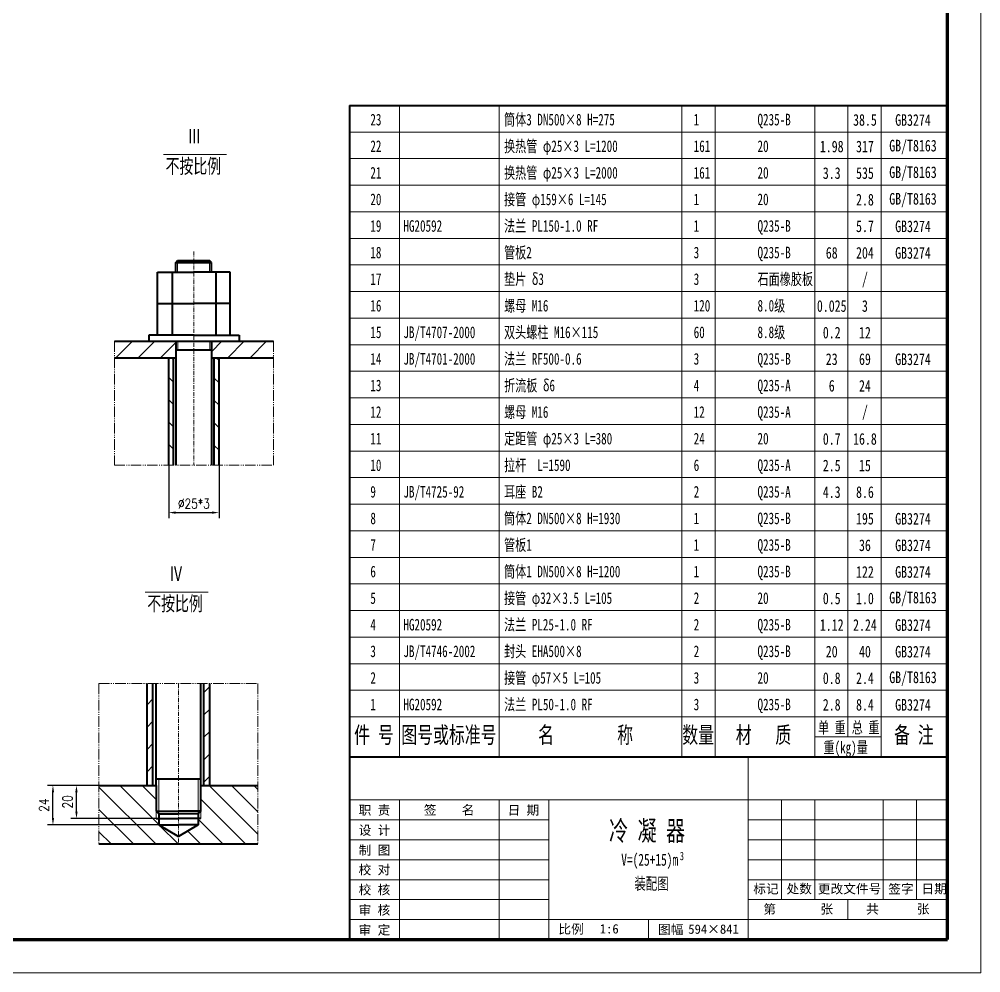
# Model space of a CAD drawing. Extents: x 577 to 4141, y -1551 to 10575.
# Drawn here: x 2405 to 4141, y 5529 to 7251 of the extents above; entities that cross this region are included whole.
import ezdxf
from ezdxf.enums import TextEntityAlignment as Align

# ---------------------------------------------------------------- set-up
doc = ezdxf.new("R2010")
doc.units = 0
doc.header["$LTSCALE"] = 10
doc.header["$PDMODE"] = 1
doc.linetypes.add('JXX-L', pattern=[2.95, 1.9, -0.25, 0.15, -0.25, 0.15, -0.25])
doc.linetypes.add('ZXX-S', pattern=[1.27, 0.75, -0.2, 0.12, -0.2])
doc.layers.get('Defpoints').update_dxf_attribs({"linetype": 'CONTINUOUS'})
doc.layers.add('7标注层', color=4, linetype='CONTINUOUS')
for name, color, linetype, lineweight in [('A 粗实线', 1, 'CONTINUOUS', 40), ('B 细实线', 7, 'CONTINUOUS', 18), ('C 文 字', 2, 'CONTINUOUS', 20), ('D 短中心线', 3, 'ZXX-S', 18), ('I 长双点线', 3, 'JXX-L', 18), ('J 标注尺寸', 2, 'CONTINUOUS', 18)]:
    doc.layers.add(name, color=color, linetype=linetype, lineweight=lineweight)
doc.styles.add('HZTXT', font='SIMFANG.TTF', dxfattribs={"width": 0.75})
doc.styles.add('style2', font='SIMFANG.TTF', dxfattribs={"width": 0.7})
doc.styles.add('TH_GBDIM', font='romans.shx', dxfattribs={"width": 0.8, "bigfont": 'gbcbig.shx'})
doc.styles.add('标题中文', font='SIMFANG.TTF', dxfattribs={"width": 0.7})
doc.dimstyles.new('TH_GBDIM', dxfattribs={"dimscale": 5, "dimtxt": 3.5, "dimasz": 2.5, "dimexe": 2, "dimexo": 0, "dimgap": 1.5, "dimtad": 1, "dimdec": 1, "dimzin": 0, "dimdsep": 46, "dimtxsty": 'TH_GBDIM', "dimcen": 2.5, "dimclrd": 130, "dimclre": 130, "dimclrt": 3, "dimadec": 0, "dimazin": 0, "dimtfac": 0.714286, "dimtdec": 1, "dimtmove": 0, "dimatfit": 3, "dimfxl": 0, "dimtolj": 1, "dimtzin": 0, "dimlwd": -1, "dimlwe": -1, "dimarcsym": 0})

# ---------------------------------------------------------------- blocks, each defined once
blk = doc.blocks.new('*D70')
at = {"layer": '7标注层', "color": 130}
for p, q in [((2507.9, 5867.3), (2455.4, 5867.3)), ((2465.4, 5808.3), (2465.4, 5854.8)), ((2656.5, 5795.8), (2455.4, 5795.8))]:
    blk.add_line(p, q, dxfattribs=at)
for points in [[(2463.4, 5854.8), (2467.5, 5854.8), (2465.4, 5867.3)], [(2463.4, 5808.3), (2467.5, 5808.3), (2465.4, 5795.8)]]:
    blk.add_solid(points, dxfattribs=at)
at = {"layer": 'Defpoints', "color": 0}
for p in [(2465.4, 5867.3), (2507.9, 5867.3), (2656.5, 5795.8)]:
    blk.add_point(p, dxfattribs=at)
at = {"layer": '7标注层', "color": 3, "insert": (2449.2, 5831.5), "char_height": 17.5, "attachment_point": 5, "rotation": 90, "style": 'TH_GBDIM'}
blk.add_mtext('\\A1;24{}{}', dxfattribs=at)
blk = doc.blocks.new('*D69')
at = {"layer": '7标注层', "color": 130}
for p, q in [((2548.5, 5867.3), (2497.9, 5867.3)), ((2507.9, 5820.1), (2507.9, 5854.8)), ((2651.9, 5807.6), (2497.9, 5807.6))]:
    blk.add_line(p, q, dxfattribs=at)
for points in [[(2505.8, 5854.8), (2510, 5854.8), (2507.9, 5867.3)], [(2505.8, 5820.1), (2510, 5820.1), (2507.9, 5807.6)]]:
    blk.add_solid(points, dxfattribs=at)
at = {"layer": 'Defpoints', "color": 0}
for p in [(2507.9, 5867.3), (2548.5, 5867.3), (2651.9, 5807.6)]:
    blk.add_point(p, dxfattribs=at)
at = {"layer": '7标注层', "color": 3, "insert": (2491.7, 5837.4), "char_height": 17.5, "attachment_point": 5, "rotation": 90, "style": 'TH_GBDIM'}
blk.add_mtext('\\A1;20{}{}', dxfattribs=at)
blk = doc.blocks.new('*D71')
at = {"layer": '7标注层', "color": 130}
for p, q in [((2674.6, 6445.4), (2674.6, 6349.8)), ((2765.4, 6445.4), (2765.4, 6349.8)), ((2687.1, 6359.8), (2752.9, 6359.8))]:
    blk.add_line(p, q, dxfattribs=at)
for points in [[(2687.1, 6361.9), (2687.1, 6357.7), (2674.6, 6359.8)], [(2752.9, 6361.9), (2752.9, 6357.7), (2765.4, 6359.8)]]:
    blk.add_solid(points, dxfattribs=at)
at = {"layer": 'Defpoints', "color": 0}
for p in [(2674.6, 6445.4), (2765.4, 6445.4), (2765.4, 6359.8)]:
    blk.add_point(p, dxfattribs=at)
at = {"layer": '7标注层', "color": 3, "insert": (2720, 6376), "char_height": 17.5, "attachment_point": 5, "style": 'TH_GBDIM'}
blk.add_mtext('\\A1;%%c25*3{}{}', dxfattribs=at)

msp = doc.modelspace()

# ---------------------------------------------------------------- hatches: boundary and pattern name
at = {"layer": 'B 细实线'}
h = msp.add_hatch(dxfattribs=at)
h.set_pattern_fill('ANSI31', color=256, scale=1.5, style=0)
h.set_pattern_definition([(45, (-13651.515, -54.08), (-20.205576, 20.205576), [])])
h.paths.add_polyline_path([(2576.46, 6669.34), (2576.46, 6639.44), (2687.85, 6639.44), (2687.85, 6669.34)])
h.paths.add_polyline_path([(2760.18, 6669.34), (2752.14, 6669.34), (2752.14, 6639.44), (2863.53, 6639.44), (2863.53, 6669.34)])
h = msp.add_hatch(dxfattribs=at)
h.set_pattern_fill('ANSI31', color=256, scale=1.5, angle=90, style=0)
h.set_pattern_definition([(135, (-13651.515, -104.4), (-20.205576, -20.205576), [])])
h.paths.add_polyline_path([(2683.12, 6639.44), (2674.61, 6639.44), (2674.61, 6445.37), (2683.12, 6445.37)])
h.paths.add_polyline_path([(2756.87, 6445.37), (2765.38, 6445.37), (2765.38, 6639.44), (2756.87, 6639.44)])
h = msp.add_hatch(dxfattribs=at)
h.set_pattern_fill('ANSI31', color=256, scale=1.5, style=0)
h.set_pattern_definition([(45, (-109.113, 399.247), (-20.20558, 20.20558), [])])
h.paths.add_polyline_path([(2645.97, 6051.02), (2635.33, 6051.02), (2635.33, 5867.25), (2645.97, 5867.25)])
h.paths.add_polyline_path([(2748.8, 6051.02), (2738.16, 6051.02), (2738.16, 5867.25), (2748.8, 5867.25)])
h = msp.add_hatch(dxfattribs=at)
h.set_pattern_fill('ANSI31', color=256, scale=1.5, angle=90, style=0)
h.set_pattern_definition([(135, (-109.113, 399.247), (-20.20558, -20.20558), [])])
h.paths.add_polyline_path([(2651.88, 5867.25), (2548.53, 5867.25), (2548.53, 5761.51), (2692.06, 5761.51), (2692.06, 5775.26), (2656.54, 5795.77), (2656.54, 5807.57), (2651.88, 5807.57), (2651.88, 5820.62)])
h.paths.add_polyline_path([(2656.54, 5815.93), (2651.88, 5820.62), (2651.88, 5807.57), (2656.54, 5807.57)], flags=17)
h.paths.add_polyline_path([(2732.25, 5820.62), (2727.59, 5815.93), (2727.59, 5807.57), (2732.25, 5807.57)], flags=16)
h.paths.add_polyline_path([(2835.59, 5867.25), (2732.25, 5867.25), (2732.25, 5820.62), (2732.25, 5807.57), (2727.59, 5807.57), (2727.59, 5795.77), (2692.06, 5775.26), (2692.06, 5761.51), (2835.59, 5761.51)])

# ---------------------------------------------------------------- linework, layer by layer
at = {"layer": 'A 粗实线'}
for p, q in [((3001.15, 7094.94), (4081.15, 7094.94)), ((3001.15, 7094.94), (3001.15, 5918.94)), ((2687.2, 6811.5), (2690.33, 6814.78)), ((2687.2, 6811.5), (2751.5, 6811.5)), ((2687.2, 6794.11), (2687.2, 6811.5)), ((2690.33, 6814.78), (2748.36, 6814.78)), ((2751.5, 6811.5), (2748.36, 6814.78)), ((2751.5, 6794.11), (2751.5, 6811.5)), ((2751.5, 6794.11), (2751.5, 6811.5)), ((2654.4, 6794.11), (2720, 6794.11)), ((2654.4, 6737.13), (2654.4, 6794.11)), ((2680.57, 6794.11), (2680.57, 6737.13)), ((2785.59, 6794.11), (2720, 6794.11)), ((2759.42, 6794.11), (2759.42, 6737.13)), ((2785.59, 6737.13), (2785.59, 6794.11)), ((2654.4, 6680.14), (2654.4, 6737.13)), ((2654.4, 6737.13), (2720, 6737.13)), ((2680.57, 6737.13), (2680.57, 6680.14)), ((2785.59, 6737.13), (2720, 6737.13)), ((2759.42, 6737.13), (2759.42, 6680.14)), ((2785.59, 6680.14), (2785.59, 6737.13)), ((2576.46, 6669.34), (2760.18, 6669.34)), ((2720, 6680.14), (2638.35, 6680.14)), ((2638.35, 6680.14), (2638.35, 6669.34)), ((2687.85, 6445.37), (2687.85, 6669.34)), ((2720, 6680.14), (2801.64, 6680.14)), ((2752.14, 6445.37), (2752.14, 6669.34)), ((2760.18, 6669.34), (2863.53, 6669.34)), ((2801.64, 6680.14), (2801.64, 6669.34)), ((2687.85, 6653.65), (2752.14, 6653.65)), ((2576.46, 6639.44), (2687.85, 6639.44)), ((2674.61, 6445.37), (2674.61, 6639.44)), ((2683.12, 6445.37), (2683.12, 6639.44)), ((2752.14, 6639.44), (2863.53, 6639.44)), ((2756.87, 6445.37), (2756.87, 6639.44)), ((2765.38, 6445.37), (2765.38, 6639.44)), ((2635.33, 5867.25), (2635.33, 6051.02)), ((2645.97, 5867.25), (2645.97, 6051.02)), ((2651.88, 5867.25), (2651.88, 6051.02)), ((2732.25, 5820.62), (2732.25, 6051.02)), ((2738.16, 5867.25), (2738.16, 6051.02)), ((2748.8, 5867.25), (2748.8, 6051.02)), ((3001.15, 5918.94), (4081.15, 5918.94)), ((2651.88, 5879.13), (2732.25, 5879.13)), ((2548.53, 5867.25), (2651.88, 5867.25)), ((2651.88, 5867.25), (2651.88, 5820.62)), ((2732.25, 5867.25), (2835.59, 5867.25)), ((2651.88, 5820.62), (2692.06, 5820.62)), ((2651.88, 5820.62), (2656.54, 5815.93)), ((2732.25, 5820.62), (2692.06, 5820.62)), ((2732.25, 5820.62), (2727.59, 5815.93)), ((2732.25, 5820.62), (2727.59, 5815.93)), ((2651.88, 5807.57), (2692.06, 5807.57)), ((2656.54, 5815.93), (2692.06, 5815.93)), ((2656.54, 5815.93), (2656.54, 5795.77)), ((2727.59, 5815.93), (2692.06, 5815.93)), ((2732.25, 5807.57), (2692.06, 5807.57)), ((2727.59, 5815.93), (2727.59, 5795.77)), ((2656.54, 5795.77), (2692.06, 5795.77)), ((2656.54, 5795.77), (2692.06, 5775.26)), ((2727.59, 5795.77), (2692.06, 5795.77)), ((2727.59, 5795.77), (2692.06, 5775.26)), ((2548.53, 5761.51), (2835.59, 5761.51))]:
    msp.add_line(p, q, dxfattribs=at)
at = {"layer": 'A 粗实线', "color": 1}
msp.add_line((3001.15, 5918.94), (3001.15, 5588.94), dxfattribs=at)
at = {"layer": 'A 粗实线', "color": 5, "lineweight": 120}
msp.add_lwpolyline([(4081.15, 5588.94), (4081.15, 10514.94), (727.15, 10514.94), (727.15, 5588.94)], close=True, dxfattribs=at)
at = {"layer": 'B 细实线'}
for p, q in [((3091.15, 5918.94), (3091.15, 7094.94)), ((3271.15, 5918.94), (3271.15, 7094.94)), ((3601.15, 5918.94), (3601.15, 7094.94)), ((3661.15, 5918.94), (3661.15, 7094.94)), ((3841.15, 5918.94), (3841.15, 7094.94)), ((3901.15, 5954.94), (3901.15, 7094.94)), ((3961.15, 5918.94), (3961.15, 7094.94)), ((3001.15, 7046.94), (4081.15, 7046.94)), ((3001.15, 6998.94), (4081.15, 6998.94)), ((3001.15, 6950.94), (4081.15, 6950.94)), ((3001.15, 6902.94), (4081.15, 6902.94)), ((3001.15, 6854.94), (4081.15, 6854.94)), ((2690.33, 6794.11), (2690.33, 6814.78)), ((2748.36, 6794.11), (2748.36, 6814.78)), ((3001.15, 6806.94), (4081.15, 6806.94)), ((3001.15, 6758.94), (4081.15, 6758.94)), ((3001.15, 6710.94), (4081.15, 6710.94)), ((2690.98, 6653.65), (2690.98, 6669.34)), ((2749.01, 6653.65), (2749.01, 6669.34)), ((3001.15, 6662.94), (4081.15, 6662.94)), ((3001.15, 6614.94), (4081.15, 6614.94)), ((3001.15, 6566.94), (4081.15, 6566.94)), ((3001.15, 6518.94), (4081.15, 6518.94)), ((3001.15, 6470.94), (4081.15, 6470.94)), ((3001.15, 6422.94), (4081.15, 6422.94)), ((3001.15, 6374.94), (4081.15, 6374.94)), ((3001.15, 6326.94), (4081.15, 6326.94)), ((3001.15, 6278.94), (4081.15, 6278.94)), ((3001.15, 6230.94), (4081.15, 6230.94)), ((3001.15, 6182.94), (4081.15, 6182.94)), ((3001.15, 6134.94), (4081.15, 6134.94)), ((3001.15, 6086.94), (4081.15, 6086.94)), ((3001.15, 6038.94), (4081.15, 6038.94)), ((3001.15, 5990.94), (4081.15, 5990.94)), ((3841.15, 5954.94), (3961.15, 5954.94)), ((3721.15, 5918.94), (3721.15, 5588.94)), ((2656.54, 5815.93), (2656.54, 5879.13)), ((2727.59, 5815.93), (2727.59, 5879.13)), ((3001.15, 5840.94), (4081.15, 5840.94)), ((3091.15, 5840.94), (3091.15, 5588.94)), ((3271.15, 5840.94), (3271.15, 5588.94)), ((3361.15, 5840.94), (3361.15, 5588.94)), ((3781.15, 5840.94), (3781.15, 5660.94)), ((3841.15, 5840.94), (3841.15, 5660.94)), ((3965.02, 5840.94), (3965.02, 5660.94)), ((4025.02, 5840.94), (4025.02, 5660.94)), ((2651.88, 5820.62), (2651.88, 5807.57)), ((2732.25, 5820.62), (2732.25, 5807.57)), ((3001.15, 5804.94), (3361.15, 5804.94)), ((3721.15, 5804.94), (4081.15, 5804.94)), ((3001.15, 5768.94), (3361.15, 5768.94)), ((3721.15, 5768.94), (4081.15, 5768.94)), ((3001.15, 5732.94), (3361.15, 5732.94)), ((3721.15, 5732.94), (4081.15, 5732.94)), ((3001.15, 5696.94), (3361.15, 5696.94)), ((3721.15, 5696.94), (4081.15, 5696.94)), ((3001.15, 5660.94), (3361.15, 5660.94)), ((3721.15, 5660.94), (4081.15, 5660.94)), ((3901.15, 5624.94), (3901.15, 5660.94)), ((3001.15, 5624.94), (4081.15, 5624.94)), ((3541.15, 5624.94), (3541.15, 5588.94))]:
    msp.add_line(p, q, dxfattribs=at)
msp.add_lwpolyline([(4141.15, 5528.94), (4141.15, 10574.94), (577.15, 10574.94), (577.15, 5528.94)], close=True, dxfattribs=at)
at = {"layer": 'D 短中心线'}
for p, q in [((2720, 6831.46), (2720, 6445.37)), ((2692.06, 6051.02), (2692.06, 5761.51))]:
    msp.add_line(p, q, dxfattribs=at)
at = {"layer": 'I 长双点线'}
for p, q in [((2576.46, 6669.34), (2576.46, 6445.37)), ((2863.53, 6669.34), (2863.53, 6445.37)), ((2576.46, 6445.37), (2863.53, 6445.37)), ((2548.53, 6051.02), (2835.59, 6051.02)), ((2548.53, 6051.02), (2548.53, 5761.51)), ((2835.59, 6051.02), (2835.59, 5761.51))]:
    msp.add_line(p, q, dxfattribs=at)
at = {"layer": 'J 标注尺寸'}
for p, q in [((2664.95, 7006.2), (2778.93, 7006.2)), ((2631.83, 6216.34), (2745.81, 6216.34))]:
    msp.add_line(p, q, dxfattribs=at)

# ---------------------------------------------------------------- texts
at = {"layer": 'C 文 字', "style": 'HZTXT', "width": 0.75}
for s, p in [('38.5', (3931.95, 7068.73)), ('GB3274', (4018.68, 7068.73)), ('GB/T8163', (4018.68, 7020.73)), ('1.98', (3871.95, 7020.73)), ('317', (3931.95, 7020.73)), ('3.3', (3871.95, 6972.73)), ('535', (3931.95, 6972.73)), ('GB/T8163', (4018.68, 6972.73)), ('2.8', (3931.95, 6924.73)), ('GB/T8163', (4018.68, 6924.73)), ('5.7', (3931.95, 6876.73)), ('GB3274', (4018.68, 6876.73)), ('68', (3871.95, 6828.73)), ('204', (3931.95, 6828.73)), ('GB3274', (4018.68, 6828.73)), ('/', (3931.95, 6780.73)), ('0.025', (3871.95, 6732.73)), ('3', (3931.95, 6732.73)), ('0.2', (3871.95, 6684.73)), ('12', (3931.95, 6684.73)), ('23', (3871.95, 6636.73)), ('69', (3931.95, 6636.73)), ('GB3274', (4018.68, 6636.73)), ('6', (3871.95, 6588.73)), ('24', (3931.95, 6588.73)), ('/', (3931.95, 6540.73)), ('0.7', (3871.95, 6492.73)), ('16.8', (3931.95, 6492.73)), ('2.5', (3871.95, 6444.73)), ('15', (3931.95, 6444.73)), ('4.3', (3871.95, 6396.73)), ('8.6', (3931.95, 6396.73)), ('195', (3931.95, 6348.73)), ('GB3274', (4018.68, 6348.73)), ('36', (3931.95, 6300.73)), ('GB3274', (4018.68, 6300.73)), ('122', (3931.95, 6252.73)), ('GB3274', (4018.68, 6252.73)), ('GB/T8163', (4018.68, 6204.73)), ('0.5', (3871.95, 6204.73)), ('1.0', (3931.95, 6204.73)), ('1.12', (3871.95, 6156.73)), ('2.24', (3931.95, 6156.73)), ('GB3274', (4018.68, 6156.73)), ('20', (3871.95, 6108.73)), ('40', (3931.95, 6108.73)), ('GB3274', (4018.68, 6108.73)), ('0.8', (3871.95, 6060.73)), ('2.4', (3931.95, 6060.73)), ('GB/T8163', (4018.68, 6060.73)), ('2.8', (3871.95, 6012.73)), ('8.4', (3931.95, 6012.73)), ('GB3274', (4018.68, 6012.73))]:
    msp.add_text(s, height=21, dxfattribs=at).set_placement(p, align=Align.MIDDLE)
at = {"layer": 'C 文 字', "style": 'style2', "width": 0.7}
for s, p in [(' Ⅲ', (2695.72, 7026.28)), ('不按比例', (2668.85, 6972.29)), (' Ⅳ', (2662.6, 6236.42)), ('不按比例', (2635.73, 6182.43))]:
    msp.add_text(s, height=26.25, dxfattribs=at).set_placement(p)
at = {"layer": 'C 文 字', "style": '标题中文', "oblique": 0.5}
msp.add_text('职 责', height=16.8, rotation=0.09587, dxfattribs=at).set_placement((3046.06, 5822.6), align=Align.MIDDLE_CENTER)
for s, p in [('签    名', (3180.8, 5823.23)), ('日 期', (3315.14, 5822.87)), ('设 计', (3046.06, 5786.6)), ('制 图', (3046.06, 5750.6)), ('校 对', (3046.06, 5715.24)), ('校 核', (3046.06, 5679.24)), ('标记', (3753.11, 5680.84)), ('处数', (3813.11, 5680.84)), ('更改文件号', (3904.08, 5680.84)), ('签字', (3996.99, 5680.84)), ('日期', (4056.99, 5680.84)), ('审 核', (3046.06, 5642.6)), ('第       张', (3811.34, 5644.26)), ('共      张', (3991.34, 5644.26)), ('审 定', (3046.06, 5606.6)), ('比例', (3401.13, 5608.15)), ('1:6', (3470.02, 5608.15)), ('图幅', (3581.13, 5607.61)), ('594×841', (3658.47, 5607.61))]:
    msp.add_text(s, height=16.8, rotation=0.09587, dxfattribs=at).set_placement(p, align=Align.MIDDLE)
at = {"layer": 'J 标注尺寸', "style": '标题中文', "width": 0.7}
for s, height, p in [('23', 21, (3038.68, 7058.94)), ('筒体3 DN500×8 H=275', 21, (3280.15, 7058.94)), ('1', 21, (3622.63, 7058.94)), ('Q235-B', 21, (3737.92, 7058.94)), ('换热管 φ25×3 L=1200', 21, (3280.15, 7010.94)), ('22', 21, (3038.68, 7010.94)), ('161', 21, (3622.63, 7010.94)), ('20', 21, (3737.92, 7010.94)), ('21', 21, (3038.68, 6962.94)), ('换热管 φ25×3 L=2000', 21, (3280.15, 6962.94)), ('161', 21, (3622.63, 6962.94)), ('20', 21, (3737.92, 6962.94)), ('20', 21, (3038.68, 6914.94)), ('接管 φ159×6 L=145', 21, (3280.15, 6914.94)), ('1', 21, (3622.63, 6914.94)), ('20', 21, (3737.92, 6914.94)), ('19', 21, (3038.68, 6866.94)), ('HG20592', 21, (3098.36, 6866.94)), ('法兰 PL150-1.0 RF', 21, (3280.15, 6866.94)), ('1', 21, (3622.63, 6866.94)), ('Q235-B', 21, (3737.92, 6866.94)), ('管板2', 21, (3280.15, 6818.94)), ('18', 21, (3038.68, 6818.94)), ('3', 21, (3622.63, 6818.94)), ('Q235-B', 21, (3737.92, 6818.94)), ('17', 21, (3038.68, 6770.94)), ('垫片 δ3', 21, (3280.15, 6770.94)), ('3', 21, (3622.63, 6770.94)), ('石面橡胶板', 21, (3737.92, 6770.94)), ('16', 21, (3038.68, 6722.94)), ('螺母 M16', 21, (3280.15, 6722.94)), ('120', 21, (3622.63, 6722.94)), ('8.0级', 21, (3737.92, 6722.94)), ('15', 21, (3038.68, 6674.94)), ('JB/T4707-2000', 21, (3098.36, 6674.94)), ('双头螺柱 M16×115 ', 21, (3280.15, 6674.94)), ('60', 21, (3622.63, 6674.94)), ('8.8级', 21, (3737.92, 6674.94)), ('14', 21, (3038.68, 6626.94)), ('JB/T4701-2000', 21, (3098.36, 6626.94)), ('法兰 RF500-0.6', 21, (3280.15, 6626.94)), ('3', 21, (3622.63, 6626.94)), ('Q235-B', 21, (3737.92, 6626.94)), ('13', 21, (3038.68, 6578.94)), ('折流板 δ6', 21, (3280.15, 6578.94)), ('4', 21, (3622.63, 6578.94)), ('Q235-A', 21, (3737.92, 6578.94)), ('12', 21, (3038.68, 6530.94)), ('螺母 M16', 21, (3280.15, 6530.94)), ('12', 21, (3622.63, 6530.94)), ('Q235-A', 21, (3737.92, 6530.94)), ('11', 21, (3038.68, 6482.94)), ('定距管 φ25×3 L=380', 21, (3280.15, 6482.94)), ('24', 21, (3622.63, 6482.94)), ('20', 21, (3737.92, 6482.94)), ('10', 21, (3038.68, 6434.94)), ('拉杆  L=1590', 21, (3280.15, 6434.94)), ('6', 21, (3622.63, 6434.94)), ('Q235-A', 21, (3737.92, 6434.94)), ('JB/T4725-92', 21, (3098.36, 6386.94)), ('耳座 B2', 21, (3280.15, 6386.94)), ('Q235-A', 21, (3737.92, 6386.94)), ('9', 21, (3038.68, 6386.94)), ('2', 21, (3622.63, 6386.94)), ('8', 21, (3038.68, 6338.94)), ('筒体2 DN500×8 H=1930', 21, (3280.15, 6338.94)), ('1', 21, (3622.63, 6338.94)), ('Q235-B', 21, (3737.92, 6338.94)), ('7', 21, (3038.68, 6290.94)), ('管板1', 21, (3280.15, 6290.94)), ('1', 21, (3622.63, 6290.94)), ('Q235-B', 21, (3737.92, 6290.94)), ('6', 21, (3038.68, 6242.94)), ('筒体1 DN500×8 H=1200', 21, (3280.15, 6242.94)), ('1', 21, (3622.63, 6242.94)), ('Q235-B', 21, (3737.92, 6242.94)), ('接管 φ32×3.5 L=105', 21, (3280.15, 6194.94)), ('5', 21, (3038.68, 6194.94)), ('2', 21, (3622.63, 6194.94)), ('20', 21, (3737.92, 6194.94)), ('4', 21, (3038.68, 6146.94)), ('HG20592', 21, (3098.36, 6146.94)), ('法兰 PL25-1.0 RF', 21, (3280.15, 6146.94)), ('2', 21, (3622.63, 6146.94)), ('Q235-B', 21, (3737.92, 6146.94)), ('3', 21, (3038.68, 6098.94)), ('JB/T4746-2002', 21, (3098.36, 6098.94)), ('封头 EHA500×8', 21, (3280.15, 6098.94)), ('2', 21, (3622.63, 6098.94)), ('Q235-B', 21, (3737.92, 6098.94)), ('2', 21, (3038.68, 6050.94)), ('接管 φ57×5 L=105', 21, (3280.15, 6050.94)), ('3', 21, (3622.63, 6050.94)), ('20', 21, (3737.92, 6050.94)), ('法兰 PL50-1.0 RF', 21, (3280.15, 6002.94)), ('1', 21, (3038.68, 6002.94)), ('HG20592', 21, (3098.36, 6002.94)), ('3', 21, (3622.63, 6002.94)), ('Q235-B', 21, (3737.92, 6002.94)), ('件 号', 29.988, (3009.37, 5943.46)), ('图号或标准号', 29.988, (3094.65, 5943.46)), ('名        称', 29.988, (3341.65, 5943.46)), ('数量', 29.988, (3602.1, 5943.46)), ('材   质', 29.988, (3698.68, 5943.46)), ('单 重', 21, (3847.09, 5961.22)), ('总 重', 21, (3908.14, 5961.22)), ('备 注', 29.988, (3984.58, 5943.46)), ('重(kg)量', 21, (3857.05, 5925.22)), ('冷 凝 器', 35.986, (3469.8, 5767.36)), ('V=(25+15)m', 21.591, (3491.78, 5722.24)), ('3', 15.12, (3597.59, 5732.31)), ('装配图', 21.591, (3515.57, 5679.23))]:
    msp.add_text(s, height=height, dxfattribs=at).set_placement(p)

# ---------------------------------------------------------------- dimensions: what is measured, and where the dimension line sits
at = {"layer": '7标注层'}
dim = msp.add_linear_dim(base=(2765.38, 6359.79), p1=(2674.61, 6445.37), p2=(2765.38, 6445.37), text='%%c25*3{}{}', dimstyle='TH_GBDIM', override={"dimgap": 1.5, "dimtad": 1, "dimjust": 0, "dimse1": 0, "dimse2": 0, "dimsd1": 0, "dimsd2": 0, "dimclrt": 3, "dimtvp": 0}, dxfattribs=at)
dim.commit()
dim.dimension.update_dxf_attribs({"geometry": '*D71', "text_midpoint": (2720, 6376.04)})
for base, p1, p2, text, picture, middle in [((2465.44, 5867.25), (2656.54, 5795.77), (2507.92, 5867.25), '24{}{}', '*D70', (2449.19, 5831.51)), ((2507.92, 5867.25), (2651.88, 5807.57), (2548.53, 5867.25), '20{}{}', '*D69', (2491.67, 5837.41))]:
    dim = msp.add_linear_dim(base=base, p1=p1, p2=p2, angle=90, text=text, dimstyle='TH_GBDIM', override={"dimgap": 1.5, "dimtad": 1, "dimjust": 0, "dimse1": 0, "dimse2": 0, "dimsd1": 0, "dimsd2": 0, "dimclrt": 3, "dimtvp": 0}, dxfattribs=at)
    dim.commit()
    dim.dimension.update_dxf_attribs({"geometry": picture, "text_midpoint": middle})

doc.saveas('drawing.dxf')
